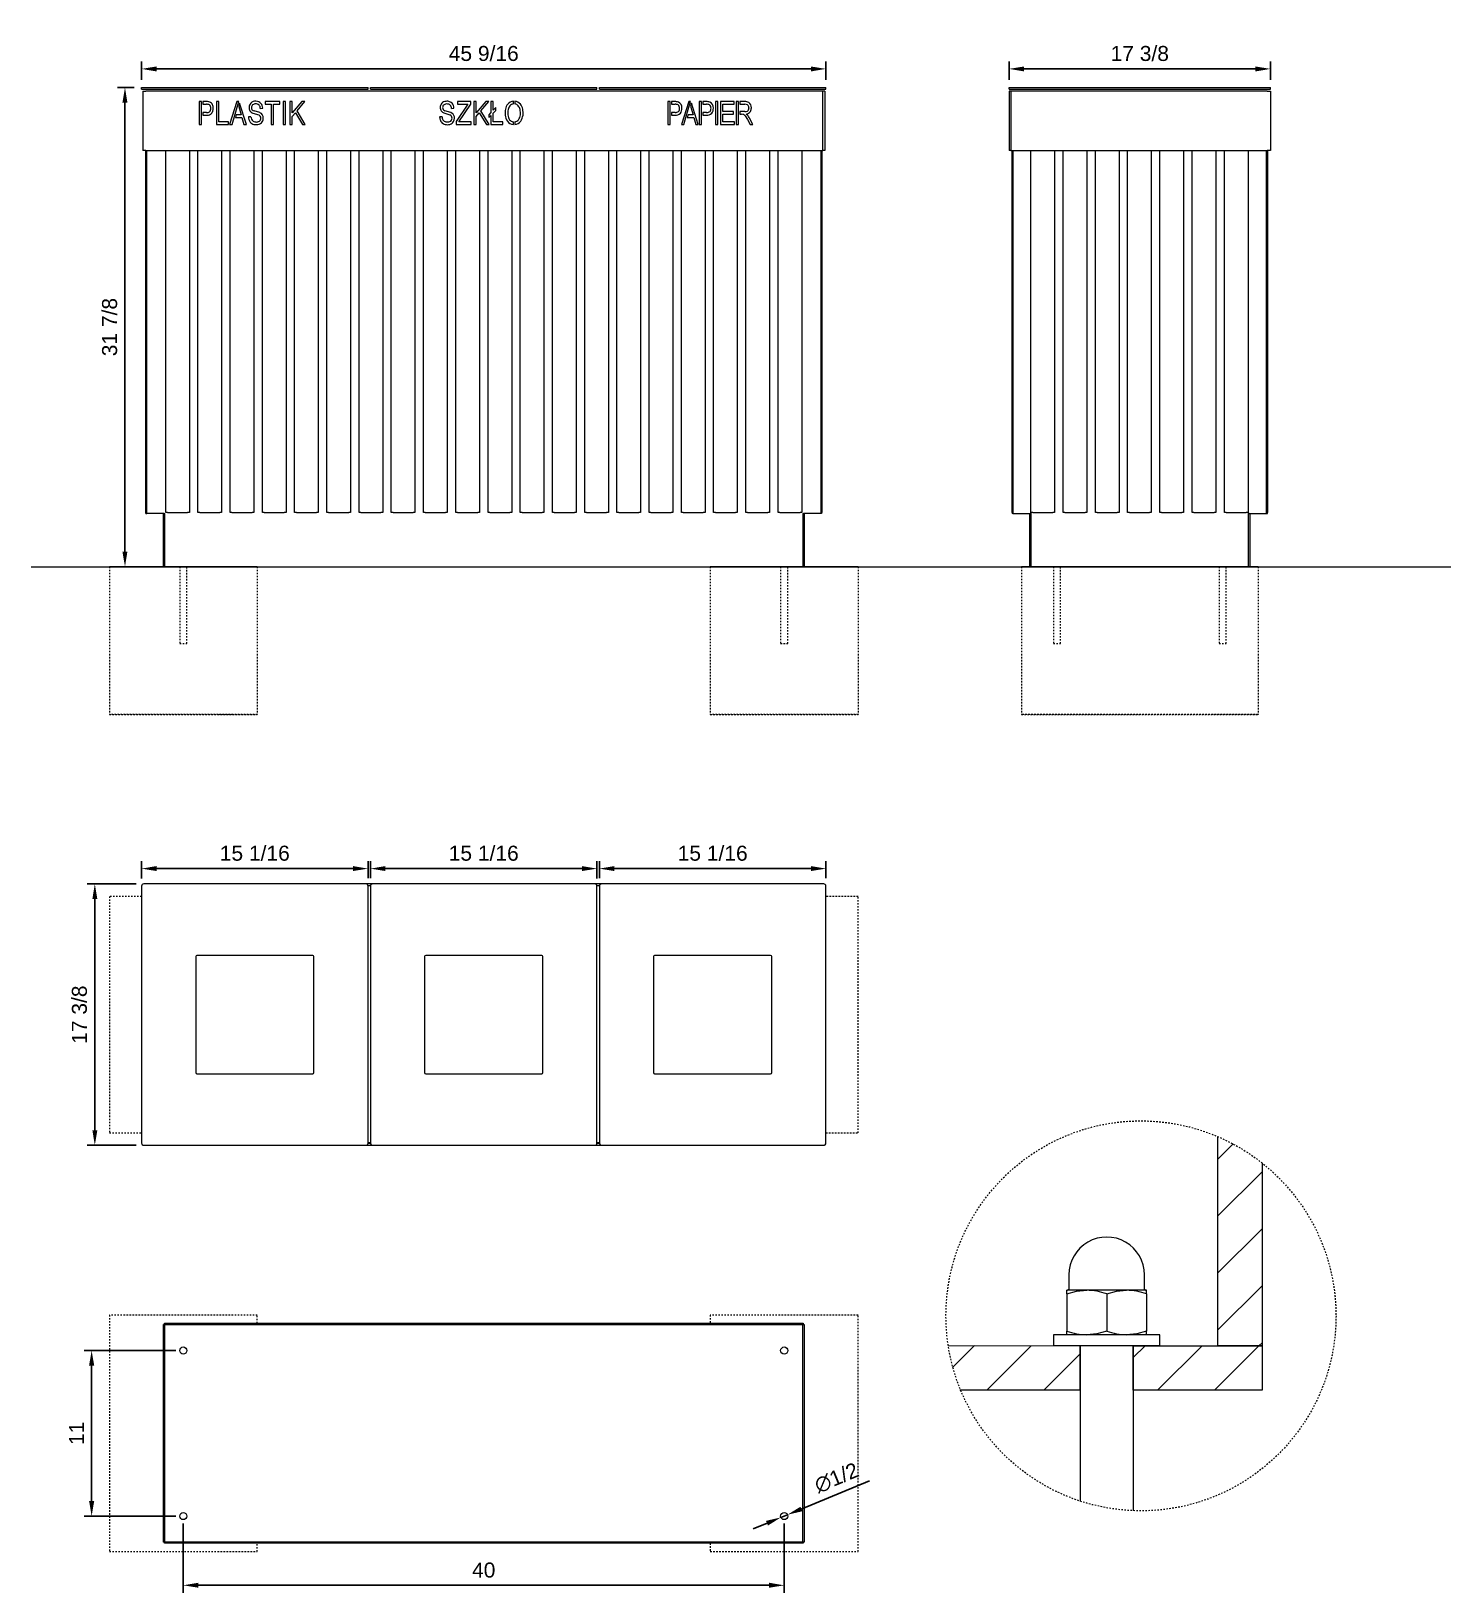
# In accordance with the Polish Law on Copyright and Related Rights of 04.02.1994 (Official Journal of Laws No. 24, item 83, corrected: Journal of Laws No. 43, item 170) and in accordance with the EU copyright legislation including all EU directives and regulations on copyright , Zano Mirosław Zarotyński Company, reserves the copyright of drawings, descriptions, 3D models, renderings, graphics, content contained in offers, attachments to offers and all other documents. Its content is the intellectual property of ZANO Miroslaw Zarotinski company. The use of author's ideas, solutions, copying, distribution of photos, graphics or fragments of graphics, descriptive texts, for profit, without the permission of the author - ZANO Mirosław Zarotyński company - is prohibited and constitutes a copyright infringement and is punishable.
# Model space of a CAD drawing. Header units: inches. Extents: x 2 to 149, y 2 to 106.
# Drawn here: x 1.8 to 96.3, y 1.9 to 105.8 of the extents above; entities that cross this region are included whole.
import ezdxf

# ---------------------------------------------------------------- set-up
doc = ezdxf.new("R2010")
doc.units = ezdxf.units.IN
doc.header["$PDSIZE"] = -1
doc.linetypes.add('HIDDEN', pattern=[1.905, 1.27, -0.635])
for name, color, linetype, lineweight in [('ZANO_O', 10, 'Continuous', 0), ('ZANO_R', 7, 'Continuous', 0), ('ZANO_R_przerywana', 250, 'HIDDEN', 0), ('ZANO_W', 1, 'Continuous', 0)]:
    doc.layers.add(name, color=color, linetype=linetype, lineweight=lineweight)
doc.styles.get("Standard").update_dxf_attribs({"font": 'ARIALUNI.TTF'})
doc.dimstyles.new('amerykanie', dxfattribs={"dimtxt": 50, "dimasz": 50, "dimexe": 0.5, "dimexo": 0.5, "dimgap": 1, "dimtad": 1, "dimdec": 0, "dimzin": 0, "dimlunit": 5, "dimtxsty": 'Standard', "dimcen": 0.09, "dimclrd": 1, "dimclre": 1, "dimclrt": 1, "dimazin": 0, "dimtfac": 1, "dimtdec": 0, "dimtmove": 0, "dimatfit": 3, "dimfxl": 1, "dimtzin": 0, "dimarcsym": 1})

# ---------------------------------------------------------------- blocks, each defined once
blk = doc.blocks.new('*D354')
at = {"layer": 'Defpoints', "color": 0}
for p in [(51.72, 6.87), (52.16, 7.05)]:
    blk.add_point(p, dxfattribs=at)
at = {"layer": 'ZANO_O', "color": 1, "lineweight": -2}
for p, q in [((57.63, 9.31), (53.08, 7.43)), ((50.8, 6.48), (49.87, 6.1)), ((51.72, 6.87), (52.16, 7.05))]:
    blk.add_line(p, q, dxfattribs=at)
at = {"layer": 'ZANO_O', "color": 1}
for points in [[(53.02, 7.58), (53.15, 7.28), (52.16, 7.05)], [(50.86, 6.33), (50.73, 6.64), (51.72, 6.87)]]:
    blk.add_solid(points, dxfattribs=at)
at = {"layer": 'ZANO_O', "color": 1, "insert": (55.43, 9.5), "char_height": 1, "attachment_point": 5, "rotation": 22.4747}
blk.add_mtext('∅1/2', dxfattribs=at)
blk = doc.blocks.new('*D355')
at = {"layer": 'Defpoints', "color": 0}
for p in [(9.31, 49.04), (6.05, 31.64), (9.31, 31.64)]:
    blk.add_point(p, dxfattribs=at)
at = {"layer": 'ZANO_W', "color": 1, "lineweight": -2}
for p, q in [((8.81, 49.04), (5.55, 49.04)), ((6.05, 48.04), (6.05, 32.64)), ((8.81, 31.64), (5.55, 31.64))]:
    blk.add_line(p, q, dxfattribs=at)
at = {"layer": 'ZANO_W', "color": 1}
for points in [[(6.22, 48.04), (5.89, 48.04), (6.05, 49.04)], [(5.89, 32.64), (6.22, 32.64), (6.05, 31.64)]]:
    blk.add_solid(points, dxfattribs=at)
at = {"layer": 'ZANO_W', "color": 1, "insert": (5.03, 40.34), "char_height": 1, "attachment_point": 5, "rotation": 90}
blk.add_mtext('17 3/8', dxfattribs=at)
blk = doc.blocks.new('*D356')
at = {"layer": 'Defpoints', "color": 0}
for p in [(24.24, 50.06), (9.16, 48.9), (24.24, 48.92)]:
    blk.add_point(p, dxfattribs=at)
at = {"layer": 'ZANO_W', "color": 1, "lineweight": -2}
for p, q in [((9.16, 49.4), (9.16, 50.56)), ((10.16, 50.06), (23.24, 50.06)), ((24.24, 49.42), (24.24, 50.56))]:
    blk.add_line(p, q, dxfattribs=at)
at = {"layer": 'ZANO_W', "color": 1}
for points in [[(10.16, 50.23), (10.16, 49.9), (9.16, 50.06)], [(23.24, 49.9), (23.24, 50.23), (24.24, 50.06)]]:
    blk.add_solid(points, dxfattribs=at)
at = {"layer": 'ZANO_W', "color": 1, "insert": (16.7, 51.08), "char_height": 1, "attachment_point": 5}
blk.add_mtext('15 1/16', dxfattribs=at)
blk = doc.blocks.new('*D357')
at = {"layer": 'Defpoints', "color": 0}
for p in [(39.48, 50.06), (24.4, 48.92), (39.48, 48.9)]:
    blk.add_point(p, dxfattribs=at)
at = {"layer": 'ZANO_W', "color": 1, "lineweight": -2}
for p, q in [((24.4, 49.42), (24.4, 50.56)), ((25.4, 50.06), (38.48, 50.06)), ((39.48, 49.4), (39.48, 50.56))]:
    blk.add_line(p, q, dxfattribs=at)
at = {"layer": 'ZANO_W', "color": 1}
for points in [[(25.4, 50.23), (25.4, 49.9), (24.4, 50.06)], [(38.48, 49.9), (38.48, 50.23), (39.48, 50.06)]]:
    blk.add_solid(points, dxfattribs=at)
at = {"layer": 'ZANO_W', "color": 1, "insert": (31.94, 51.08), "char_height": 1, "attachment_point": 5}
blk.add_mtext('15 1/16', dxfattribs=at)
blk = doc.blocks.new('*D358')
at = {"layer": 'Defpoints', "color": 0}
for p in [(54.72, 50.06), (39.64, 48.92), (54.72, 48.92)]:
    blk.add_point(p, dxfattribs=at)
at = {"layer": 'ZANO_W', "color": 1, "lineweight": -2}
for p, q in [((39.64, 49.42), (39.64, 50.56)), ((40.64, 50.06), (53.72, 50.06)), ((54.72, 49.42), (54.72, 50.56))]:
    blk.add_line(p, q, dxfattribs=at)
at = {"layer": 'ZANO_W', "color": 1}
for points in [[(40.64, 50.23), (40.64, 49.9), (39.64, 50.06)], [(53.72, 49.9), (53.72, 50.23), (54.72, 50.06)]]:
    blk.add_solid(points, dxfattribs=at)
at = {"layer": 'ZANO_W', "color": 1, "insert": (47.18, 51.08), "char_height": 1, "attachment_point": 5}
blk.add_mtext('15 1/16', dxfattribs=at)
blk = doc.blocks.new('*D359')
at = {"layer": 'Defpoints', "color": 0}
for p in [(54.72, 103.3), (9.16, 102.06), (54.72, 102.06)]:
    blk.add_point(p, dxfattribs=at)
at = {"layer": 'ZANO_W', "color": 1, "lineweight": -2}
for p, q in [((9.16, 102.56), (9.16, 103.8)), ((10.16, 103.3), (53.72, 103.3)), ((54.72, 102.56), (54.72, 103.8))]:
    blk.add_line(p, q, dxfattribs=at)
at = {"layer": 'ZANO_W', "color": 1}
for points in [[(10.16, 103.46), (10.16, 103.13), (9.16, 103.3)], [(53.72, 103.13), (53.72, 103.46), (54.72, 103.3)]]:
    blk.add_solid(points, dxfattribs=at)
at = {"layer": 'ZANO_W', "color": 1, "insert": (31.94, 104.32), "char_height": 1, "attachment_point": 5}
blk.add_mtext('45 9/16', dxfattribs=at)
blk = doc.blocks.new('*D360')
at = {"layer": 'Defpoints', "color": 0}
for p in [(84.31, 103.3), (66.91, 102.06), (84.31, 102.06)]:
    blk.add_point(p, dxfattribs=at)
at = {"layer": 'ZANO_W', "color": 1, "lineweight": -2}
for p, q in [((66.91, 102.56), (66.91, 103.8)), ((67.91, 103.3), (83.31, 103.3)), ((84.31, 102.56), (84.31, 103.8))]:
    blk.add_line(p, q, dxfattribs=at)
at = {"layer": 'ZANO_W', "color": 1}
for points in [[(67.91, 103.46), (67.91, 103.13), (66.91, 103.3)], [(83.31, 103.13), (83.31, 103.46), (84.31, 103.3)]]:
    blk.add_solid(points, dxfattribs=at)
at = {"layer": 'ZANO_W', "color": 1, "insert": (75.61, 104.32), "char_height": 1, "attachment_point": 5}
blk.add_mtext('17 3/8', dxfattribs=at)
blk = doc.blocks.new('*D361')
at = {"layer": 'Defpoints', "color": 0}
for p in [(9.16, 102.06), (8.06, 70.16), (10.62, 70.16)]:
    blk.add_point(p, dxfattribs=at)
at = {"layer": 'ZANO_W', "color": 1, "lineweight": -2}
for p, q in [((8.66, 102.06), (7.56, 102.06)), ((8.06, 101.06), (8.06, 71.16)), ((10.12, 70.16), (7.56, 70.16))]:
    blk.add_line(p, q, dxfattribs=at)
at = {"layer": 'ZANO_W', "color": 1}
for points in [[(8.22, 101.06), (7.89, 101.06), (8.06, 102.06)], [(7.89, 71.16), (8.22, 71.16), (8.06, 70.16)]]:
    blk.add_solid(points, dxfattribs=at)
at = {"layer": 'ZANO_W', "color": 1, "insert": (7.04, 86.11), "char_height": 1, "attachment_point": 5, "rotation": 90}
blk.add_mtext('31 7/8', dxfattribs=at)
blk = doc.blocks.new('*D362')
at = {"layer": 'Defpoints', "color": 0}
for p in [(5.84, 17.98), (11.94, 17.98), (11.94, 6.96)]:
    blk.add_point(p, dxfattribs=at)
at = {"layer": 'ZANO_W', "color": 1, "lineweight": -2}
for p, q in [((11.44, 17.98), (5.34, 17.98)), ((5.84, 7.96), (5.84, 16.98)), ((11.44, 6.96), (5.34, 6.96))]:
    blk.add_line(p, q, dxfattribs=at)
at = {"layer": 'ZANO_W', "color": 1}
for points in [[(6.01, 16.98), (5.67, 16.98), (5.84, 17.98)], [(5.67, 7.96), (6.01, 7.96), (5.84, 6.96)]]:
    blk.add_solid(points, dxfattribs=at)
at = {"layer": 'ZANO_W', "color": 1, "insert": (4.84, 12.47), "char_height": 1, "attachment_point": 5, "rotation": 90}
blk.add_mtext('11', dxfattribs=at)
blk = doc.blocks.new('*D363')
at = {"layer": 'Defpoints', "color": 0}
for p in [(11.94, 6.96), (51.94, 6.96), (51.94, 2.35)]:
    blk.add_point(p, dxfattribs=at)
at = {"layer": 'ZANO_W', "color": 1, "lineweight": -2}
for p, q in [((11.94, 6.46), (11.94, 1.85)), ((51.94, 6.46), (51.94, 1.85)), ((12.94, 2.35), (50.94, 2.35))]:
    blk.add_line(p, q, dxfattribs=at)
at = {"layer": 'ZANO_W', "color": 1}
for points in [[(12.94, 2.52), (12.94, 2.19), (11.94, 2.35)], [(50.94, 2.19), (50.94, 2.52), (51.94, 2.35)]]:
    blk.add_solid(points, dxfattribs=at)
at = {"layer": 'ZANO_W', "color": 1, "insert": (31.94, 3.36), "char_height": 1, "attachment_point": 5}
blk.add_mtext('40', dxfattribs=at)

msp = doc.modelspace()

# ---------------------------------------------------------------- linework, layer by layer
at = {"layer": 'ZANO_R'}
for p, q in [((9.16386, 101.94373), (9.16386, 102.06185)), ((9.16386, 102.06185), (9.30953, 102.06185)), ((9.16386, 101.94373), (9.30953, 101.94373)), ((9.30953, 102.06185), (24.0973, 102.06185)), ((9.30953, 101.94373), (24.0973, 101.94373)), ((24.0973, 102.06185), (24.24297, 102.06185)), ((24.0973, 101.94373), (24.24297, 101.94373)), ((24.24297, 101.94373), (24.24297, 102.06185)), ((24.40045, 101.94373), (24.40045, 102.06185)), ((24.40045, 102.06185), (24.54613, 102.06185)), ((24.40045, 101.94373), (24.54613, 101.94373)), ((24.54613, 102.06185), (39.33389, 102.06185)), ((24.54613, 101.94373), (39.33389, 101.94373)), ((39.33389, 102.06185), (39.47956, 102.06185)), ((39.33389, 101.94373), (39.47956, 101.94373)), ((39.47956, 101.94373), (39.47956, 102.06185)), ((39.63705, 101.94373), (39.63705, 102.06185)), ((39.63705, 102.06185), (39.78272, 102.06185)), ((39.63705, 101.94373), (39.78272, 101.94373)), ((39.78272, 102.06185), (54.57048, 102.06185)), ((39.78272, 101.94373), (54.57048, 101.94373)), ((54.57048, 102.06185), (54.71616, 102.06185)), ((54.57048, 101.94373), (54.71616, 101.94373)), ((54.71616, 101.94373), (54.71616, 102.06185)), ((66.90886, 101.94373), (66.90886, 102.06185)), ((66.90886, 102.06185), (67.05453, 102.06185)), ((66.90886, 101.94373), (67.05453, 101.94373)), ((67.05453, 102.06185), (84.16519, 102.06185)), ((67.05453, 101.94373), (84.16519, 101.94373)), ((84.16519, 102.06185), (84.31086, 102.06185)), ((84.16519, 101.94373), (84.31086, 101.94373)), ((84.31086, 101.94373), (84.31086, 102.06185)), ((9.2426, 101.80594), (9.2426, 97.86883)), ((9.2426, 101.80594), (9.45521, 101.80594)), ((54.5193, 101.80594), (9.45521, 101.80594)), ((13.14802, 101.12184), (12.99043, 101.12272)), ((12.99043, 101.12272), (12.99043, 99.60595)), ((13.14802, 99.60595), (13.14802, 101.12184)), ((13.2366, 101.11958), (13.23756, 100.94543)), ((13.55742, 101.11958), (13.2366, 101.11958)), ((13.23756, 100.94543), (13.47488, 100.94543)), ((14.15263, 101.12272), (14.15263, 99.60595)), ((14.31021, 101.12272), (14.15263, 101.12272)), ((14.31021, 99.78324), (14.31021, 101.12272)), ((15.50377, 101.12272), (15.01932, 99.60595)), ((15.18337, 99.60595), (15.63486, 101.12272)), ((15.63486, 101.12272), (15.50377, 101.12272)), ((15.69356, 101.00943), (15.62788, 100.78876)), ((16.14212, 99.60595), (15.69356, 101.00943)), ((17.3831, 101.12272), (17.3831, 100.94543)), ((18.36801, 101.12272), (17.3831, 101.12272)), ((17.3831, 100.94543), (17.79677, 100.94543)), ((17.79677, 100.94543), (17.79677, 99.60595)), ((17.95435, 100.94543), (18.36801, 100.94543)), ((17.95435, 99.60595), (17.95435, 100.94543)), ((18.36801, 100.94543), (18.36801, 101.12272)), ((18.58469, 101.12272), (18.58469, 99.60595)), ((18.74228, 101.12272), (18.58469, 101.12272)), ((18.74228, 99.60595), (18.74228, 101.12272)), ((19.03775, 101.12272), (19.03775, 99.60595)), ((19.19534, 101.12272), (19.03775, 101.12272)), ((19.19534, 100.36711), (19.19534, 101.12272)), ((19.83861, 101.12272), (19.19534, 100.36711)), ((19.51543, 100.50745), (20.03928, 101.12272)), ((20.03928, 101.12272), (19.83861, 101.12272)), ((30.88781, 100.94543), (30.10819, 99.79062)), ((30.18698, 101.12272), (30.18698, 100.94543)), ((31.0734, 101.12272), (30.18698, 101.12272)), ((30.18698, 100.94543), (30.88781, 100.94543)), ((30.28886, 99.78324), (31.0734, 100.94543)), ((31.0734, 100.94543), (31.0734, 101.12272)), ((31.27038, 101.12272), (31.27038, 99.60595)), ((31.42797, 101.12272), (31.27038, 101.12272)), ((31.42797, 100.36711), (31.42797, 101.12272)), ((32.07124, 101.12272), (31.42797, 100.36711)), ((31.74807, 100.50745), (32.27191, 101.12272)), ((32.27191, 101.12272), (32.07124, 101.12272)), ((32.41288, 101.12272), (32.41288, 100.38588)), ((32.57047, 101.12272), (32.41288, 101.12272)), ((32.57047, 100.54316), (32.57047, 101.12272)), ((33.9109, 100.96261), (33.9109, 101.14072)), ((34.00932, 101.14072), (34.00932, 100.96261)), ((44.34746, 101.12272), (44.18988, 101.12272)), ((44.18988, 101.12272), (44.18988, 99.60595)), ((44.34746, 99.60595), (44.34746, 101.12272)), ((44.65709, 101.12272), (44.43605, 101.12272)), ((44.43605, 101.12272), (44.43605, 100.94543)), ((44.43605, 100.94543), (44.67433, 100.94543)), ((45.58242, 101.12272), (45.09796, 99.60595)), ((45.39436, 100.05901), (45.70461, 101.12272)), ((45.70461, 101.12272), (45.58242, 101.12272)), ((45.76783, 101.02312), (45.70488, 100.80729)), ((46.22076, 99.60595), (45.76783, 101.02312)), ((46.28182, 101.12272), (46.28182, 99.60595)), ((46.43941, 101.12272), (46.28182, 101.12272)), ((46.43941, 99.60595), (46.43941, 101.12272)), ((46.528, 101.12272), (46.528, 100.94543)), ((46.74904, 101.12272), (46.528, 101.12272)), ((46.528, 100.94543), (46.76628, 100.94543)), ((47.52478, 101.12272), (47.3672, 101.12272)), ((47.3672, 101.12272), (47.3672, 99.60595)), ((47.52478, 99.60595), (47.52478, 101.12272)), ((47.70403, 101.12272), (47.70403, 99.60595)), ((48.61015, 101.12272), (47.70403, 101.12272)), ((47.86162, 100.94543), (48.61015, 100.94543)), ((47.86162, 100.47268), (47.86162, 100.94543)), ((48.61015, 100.94543), (48.61015, 101.12272)), ((48.90759, 101.12272), (48.75001, 101.12272)), ((48.75001, 101.12272), (48.75001, 99.60595)), ((48.90759, 99.60595), (48.90759, 101.12272)), ((48.99618, 101.12272), (48.99618, 100.94543)), ((49.3071, 101.12272), (48.99618, 101.12272)), ((48.99618, 100.94543), (49.31818, 100.94543)), ((54.5193, 97.86883), (54.5193, 101.80594)), ((54.63741, 101.80594), (54.5193, 101.80594)), ((54.63741, 101.80594), (54.63741, 97.86883)), ((67.02799, 101.80594), (66.90987, 101.80594)), ((66.90987, 101.80594), (66.90987, 97.86883)), ((67.02799, 101.80594), (67.02799, 97.86883)), ((84.09927, 101.80594), (67.02799, 101.80594)), ((84.09927, 101.80594), (84.31187, 101.80594)), ((84.31187, 101.80594), (84.31187, 97.86883)), ((13.47796, 100.39388), (13.2366, 100.39388)), ((13.2366, 100.39388), (13.2366, 100.2166)), ((13.2366, 100.2166), (13.46811, 100.2166)), ((15.46343, 100.2363), (15.41066, 100.05901)), ((15.41066, 100.05901), (15.84572, 100.05901)), ((15.79371, 100.2363), (15.46343, 100.2363)), ((15.62788, 100.78876), (15.79371, 100.2363)), ((15.84572, 100.05901), (15.97838, 99.60595)), ((16.43759, 100.11811), (16.28001, 100.09841)), ((16.57799, 100.35933), (16.96091, 100.2363)), ((17.031, 100.39019), (16.65656, 100.49966)), ((17.06793, 100.66966), (17.22552, 100.68936)), ((19.19534, 100.13165), (19.40956, 100.38311)), ((19.19534, 99.60595), (19.19534, 100.13165)), ((19.40956, 100.38311), (19.88108, 99.60595)), ((20.06206, 99.60595), (19.51543, 100.50745)), ((29.16268, 100.11811), (29.00509, 100.09841)), ((29.28397, 100.36711), (29.69234, 100.23352)), ((29.75609, 100.39019), (29.34118, 100.51479)), ((29.79302, 100.66966), (29.95071, 100.68936)), ((31.42797, 100.13165), (31.64219, 100.38311)), ((31.42797, 99.60595), (31.42797, 100.13165)), ((31.64219, 100.38311), (32.11371, 99.60595)), ((32.29469, 99.60595), (31.74807, 100.50745)), ((32.41288, 100.38588), (32.27499, 100.2483)), ((32.27499, 100.2483), (32.27499, 100.06994)), ((32.27499, 100.06994), (32.41288, 100.19936)), ((32.41288, 100.19936), (32.41288, 99.60595)), ((32.74775, 100.71983), (32.57047, 100.54316)), ((32.57047, 100.35664), (32.74775, 100.53331)), ((32.57047, 99.78324), (32.57047, 100.35664)), ((32.74775, 100.53331), (32.74775, 100.71983)), ((44.67741, 100.39388), (44.43605, 100.39388)), ((44.43605, 100.39388), (44.43605, 100.2166)), ((44.43605, 100.2166), (44.66756, 100.2166)), ((45.26201, 99.60595), (45.39436, 100.05901)), ((45.53834, 100.2363), (45.48664, 100.05901)), ((45.48664, 100.05901), (45.92436, 100.05901)), ((45.87235, 100.2363), (45.53834, 100.2363)), ((45.70488, 100.80729), (45.87235, 100.2363)), ((45.92436, 100.05901), (46.05702, 99.60595)), ((46.528, 100.39388), (46.528, 100.2166)), ((46.76936, 100.39388), (46.528, 100.39388)), ((46.528, 100.2166), (46.75951, 100.2166)), ((48.57075, 100.47268), (47.86162, 100.47268)), ((47.86162, 100.29539), (48.57075, 100.29539)), ((47.86162, 99.78324), (47.86162, 100.29539)), ((48.57075, 100.29539), (48.57075, 100.47268)), ((48.99618, 100.45298), (48.99618, 100.27569)), ((49.31818, 100.45298), (48.99618, 100.45298)), ((48.99618, 100.27569), (49.10858, 100.27569)), ((49.35394, 100.16813), (49.49885, 99.93036)), ((49.49885, 99.93036), (49.67398, 99.60595)), ((49.59703, 100.70382), (49.59703, 100.69459)), ((49.84836, 99.60595), (49.63119, 100.02054)), ((12.99043, 99.60595), (13.14802, 99.60595)), ((14.15263, 99.60595), (14.94055, 99.60595)), ((14.94055, 99.78324), (14.31021, 99.78324)), ((14.94055, 99.60595), (14.94055, 99.78324)), ((15.01932, 99.60595), (15.18337, 99.60595)), ((15.97838, 99.60595), (16.14212, 99.60595)), ((17.79677, 99.60595), (17.95435, 99.60595)), ((18.58469, 99.60595), (18.74228, 99.60595)), ((19.03775, 99.60595), (19.19534, 99.60595)), ((19.88108, 99.60595), (20.06206, 99.60595)), ((30.10819, 99.79062), (30.10819, 99.60595)), ((30.10819, 99.60595), (31.0931, 99.60595)), ((31.0931, 99.78324), (30.28886, 99.78324)), ((31.0931, 99.60595), (31.0931, 99.78324)), ((31.27038, 99.60595), (31.42797, 99.60595)), ((32.11371, 99.60595), (32.29469, 99.60595)), ((32.41288, 99.60595), (33.20081, 99.60595)), ((33.20081, 99.78324), (32.57047, 99.78324)), ((33.20081, 99.60595), (33.20081, 99.78324)), ((33.9109, 99.58871), (33.9109, 99.76742)), ((34.00932, 99.76742), (34.00932, 99.58871)), ((44.18988, 99.60595), (44.34746, 99.60595)), ((45.09796, 99.60595), (45.26201, 99.60595)), ((46.05702, 99.60595), (46.22076, 99.60595)), ((46.28182, 99.60595), (46.43941, 99.60595)), ((47.3672, 99.60595), (47.52478, 99.60595)), ((47.70403, 99.60595), (48.62985, 99.60595)), ((48.62985, 99.78324), (47.86162, 99.78324)), ((48.62985, 99.60595), (48.62985, 99.78324)), ((48.75001, 99.60595), (48.90759, 99.60595)), ((49.67398, 99.60595), (49.84836, 99.60595)), ((9.45521, 97.86883), (9.2426, 97.86883)), ((9.43946, 73.77375), (9.43946, 97.86883)), ((9.44993, 73.70289), (9.44993, 97.86883)), ((9.45521, 97.86883), (54.5193, 97.86883)), ((9.50561, 73.70289), (9.50561, 97.86883)), ((10.76823, 73.77375), (10.76823, 97.86883)), ((12.34307, 97.86883), (12.34307, 73.77375)), ((12.91395, 73.77375), (12.91395, 97.86883)), ((14.48879, 97.86883), (14.48879, 73.77375)), ((15.05967, 73.77375), (15.05967, 97.86883)), ((16.63452, 97.86883), (16.63452, 73.77375)), ((17.2054, 73.77375), (17.2054, 97.86883)), ((18.78024, 97.86883), (18.78024, 73.77375)), ((19.35112, 73.77375), (19.35112, 97.86883)), ((20.92596, 97.86883), (20.92596, 73.77375)), ((21.49684, 73.77375), (21.49684, 97.86883)), ((23.07168, 97.86883), (23.07168, 73.77375)), ((23.64256, 73.77375), (23.64256, 97.86883)), ((25.2174, 97.86883), (25.2174, 73.77375)), ((25.78828, 73.77375), (25.78828, 97.86883)), ((27.36312, 97.86883), (27.36312, 73.77375)), ((27.934, 73.77375), (27.934, 97.86883)), ((29.50885, 97.86883), (29.50885, 73.77375)), ((30.07973, 73.77375), (30.07973, 97.86883)), ((31.65457, 97.86883), (31.65457, 73.77375)), ((32.22545, 73.77375), (32.22545, 97.86883)), ((33.80029, 97.86883), (33.80029, 73.77375)), ((34.37117, 73.77375), (34.37117, 97.86883)), ((35.94601, 97.86883), (35.94601, 73.77375)), ((36.51689, 73.77375), (36.51689, 97.86883)), ((38.09173, 97.86883), (38.09173, 73.77375)), ((38.66261, 73.77375), (38.66261, 97.86883)), ((40.23745, 97.86883), (40.23745, 73.77375)), ((40.80834, 73.77375), (40.80834, 97.86883)), ((42.38318, 97.86883), (42.38318, 73.77375)), ((42.95406, 73.77375), (42.95406, 97.86883)), ((44.5289, 97.86883), (44.5289, 73.77375)), ((45.09978, 73.77375), (45.09978, 97.86883)), ((46.67462, 97.86883), (46.67462, 73.77375)), ((47.2455, 73.77375), (47.2455, 97.86883)), ((48.82034, 97.86883), (48.82034, 73.77375)), ((49.39122, 73.77375), (49.39122, 97.86883)), ((50.96606, 97.86883), (50.96606, 73.77375)), ((51.53694, 73.77375), (51.53694, 97.86883)), ((53.11179, 97.86883), (53.11179, 73.77375)), ((54.37441, 97.86883), (54.37441, 73.70289)), ((54.43009, 97.86883), (54.43009, 73.70289)), ((54.44056, 97.86883), (54.44056, 73.77375)), ((54.63741, 97.86883), (54.5193, 97.86883)), ((67.02799, 97.86883), (66.90987, 97.86883)), ((67.02799, 97.86883), (84.09927, 97.86883)), ((67.10673, 73.77375), (67.10673, 97.86883)), ((67.11382, 97.86883), (67.11382, 73.70289)), ((67.1695, 97.86883), (67.1695, 73.70289)), ((68.3666, 73.77375), (68.3666, 97.86883)), ((69.94144, 97.86883), (69.94144, 73.77375)), ((70.51232, 73.77375), (70.51232, 97.86883)), ((72.08717, 97.86883), (72.08717, 73.77375)), ((72.65805, 73.77375), (72.65805, 97.86883)), ((74.23289, 97.86883), (74.23289, 73.77375)), ((74.80377, 73.77375), (74.80377, 97.86883)), ((76.37861, 97.86883), (76.37861, 73.77375)), ((76.94949, 73.77375), (76.94949, 97.86883)), ((78.52433, 97.86883), (78.52433, 73.77375)), ((79.09521, 73.77375), (79.09521, 97.86883)), ((80.67005, 97.86883), (80.67005, 73.77375)), ((81.24093, 73.77375), (81.24093, 97.86883)), ((82.81577, 97.86883), (82.81577, 73.77375)), ((82.85515, 95.36483), (82.85515, 97.86883)), ((84.05225, 73.70289), (84.05225, 97.86883)), ((84.31187, 97.86883), (84.09927, 97.86883)), ((84.10792, 73.70289), (84.10792, 97.86883)), ((84.11502, 97.86883), (84.11502, 73.77375)), ((82.85515, 95.36483), (82.81577, 95.36483)), ((82.81577, 95.35696), (82.85515, 95.35696)), ((82.85515, 87.47488), (82.85515, 95.36483)), ((82.85515, 87.48275), (82.81577, 87.48275)), ((82.81577, 87.47488), (82.85515, 87.47488)), ((82.85515, 83.55352), (82.85515, 87.47488)), ((82.85515, 83.55352), (82.81577, 83.55352)), ((82.81577, 83.54565), (82.85515, 83.54565)), ((82.85515, 75.66356), (82.85515, 83.55352)), ((82.85515, 75.67144), (82.81577, 75.67144)), ((82.81577, 75.66356), (82.85515, 75.66356)), ((82.85515, 70.15949), (82.85515, 75.66356)), ((9.44993, 73.77375), (9.43946, 73.77375)), ((9.44993, 73.70289), (9.50561, 73.70289)), ((10.65889, 73.70289), (9.50561, 73.70289)), ((10.62059, 70.15949), (10.62059, 73.70289)), ((10.65889, 73.70289), (10.709, 73.70289)), ((10.67965, 73.70289), (10.67965, 70.15949)), ((10.88634, 73.77375), (10.76823, 73.77375)), ((10.88634, 73.77375), (12.22496, 73.77375)), ((12.34307, 73.77375), (12.22496, 73.77375)), ((13.03206, 73.77375), (12.91395, 73.77375)), ((13.03206, 73.77375), (14.37068, 73.77375)), ((14.48879, 73.77375), (14.37068, 73.77375)), ((15.17779, 73.77375), (15.05967, 73.77375)), ((15.17779, 73.77375), (16.5164, 73.77375)), ((16.63452, 73.77375), (16.5164, 73.77375)), ((17.32351, 73.77375), (17.2054, 73.77375)), ((17.32351, 73.77375), (18.66212, 73.77375)), ((18.78024, 73.77375), (18.66212, 73.77375)), ((19.46923, 73.77375), (19.35112, 73.77375)), ((19.46923, 73.77375), (20.80785, 73.77375)), ((20.92596, 73.77375), (20.80785, 73.77375)), ((21.61495, 73.77375), (21.49684, 73.77375)), ((21.61495, 73.77375), (22.95357, 73.77375)), ((23.07168, 73.77375), (22.95357, 73.77375)), ((23.76068, 73.77375), (23.64256, 73.77375)), ((23.76068, 73.77375), (25.09929, 73.77375)), ((25.2174, 73.77375), (25.09929, 73.77375)), ((25.9064, 73.77375), (25.78828, 73.77375)), ((25.9064, 73.77375), (27.24501, 73.77375)), ((27.36312, 73.77375), (27.24501, 73.77375)), ((28.05212, 73.77375), (27.934, 73.77375)), ((28.05212, 73.77375), (29.39073, 73.77375)), ((29.50885, 73.77375), (29.39073, 73.77375)), ((30.19784, 73.77375), (30.07973, 73.77375)), ((30.19784, 73.77375), (31.53646, 73.77375)), ((31.65457, 73.77375), (31.53646, 73.77375)), ((32.34356, 73.77375), (32.22545, 73.77375)), ((32.34356, 73.77375), (33.68218, 73.77375)), ((33.80029, 73.77375), (33.68218, 73.77375)), ((34.48928, 73.77375), (34.37117, 73.77375)), ((34.48928, 73.77375), (35.8279, 73.77375)), ((35.94601, 73.77375), (35.8279, 73.77375)), ((36.635, 73.77375), (36.51689, 73.77375)), ((36.635, 73.77375), (37.97362, 73.77375)), ((38.09173, 73.77375), (37.97362, 73.77375)), ((38.78073, 73.77375), (38.66261, 73.77375)), ((38.78073, 73.77375), (40.11934, 73.77375)), ((40.23745, 73.77375), (40.11934, 73.77375)), ((40.92645, 73.77375), (40.80834, 73.77375)), ((40.92645, 73.77375), (42.26506, 73.77375)), ((42.38318, 73.77375), (42.26506, 73.77375)), ((43.07217, 73.77375), (42.95406, 73.77375)), ((43.07217, 73.77375), (44.41079, 73.77375)), ((44.5289, 73.77375), (44.41079, 73.77375)), ((45.21789, 73.77375), (45.09978, 73.77375)), ((45.21789, 73.77375), (46.55651, 73.77375)), ((46.67462, 73.77375), (46.55651, 73.77375)), ((47.36361, 73.77375), (47.2455, 73.77375)), ((47.36361, 73.77375), (48.70223, 73.77375)), ((48.82034, 73.77375), (48.70223, 73.77375)), ((49.50934, 73.77375), (49.39122, 73.77375)), ((49.50934, 73.77375), (50.84795, 73.77375)), ((50.96606, 73.77375), (50.84795, 73.77375)), ((51.65506, 73.77375), (51.53694, 73.77375)), ((51.65506, 73.77375), (52.99367, 73.77375)), ((53.11179, 73.77375), (52.99367, 73.77375)), ((53.17102, 73.70289), (53.22113, 73.70289)), ((53.20037, 70.15949), (53.20037, 73.70289)), ((54.37441, 73.70289), (53.22113, 73.70289)), ((53.25943, 73.70289), (53.25943, 70.15949)), ((54.43009, 73.70289), (54.37441, 73.70289)), ((54.44056, 73.77375), (54.43009, 73.77375)), ((67.11382, 73.77375), (67.10673, 73.77375)), ((67.1695, 73.70289), (67.11382, 73.70289)), ((67.1695, 73.70289), (68.32278, 73.70289)), ((68.28786, 70.15949), (68.28786, 73.70289)), ((68.36369, 73.70289), (68.32278, 73.70289)), ((68.36369, 73.70289), (68.3666, 73.70289)), ((68.48472, 73.77375), (68.3666, 73.77375)), ((68.3666, 73.77375), (68.3666, 70.15949)), ((68.48472, 73.77375), (69.82333, 73.77375)), ((69.94144, 73.77375), (69.82333, 73.77375)), ((70.63044, 73.77375), (70.51232, 73.77375)), ((70.63044, 73.77375), (71.96905, 73.77375)), ((72.08717, 73.77375), (71.96905, 73.77375)), ((72.77616, 73.77375), (72.65805, 73.77375)), ((72.77616, 73.77375), (74.11477, 73.77375)), ((74.23289, 73.77375), (74.11477, 73.77375)), ((74.92188, 73.77375), (74.80377, 73.77375)), ((74.92188, 73.77375), (76.2605, 73.77375)), ((76.37861, 73.77375), (76.2605, 73.77375)), ((77.0676, 73.77375), (76.94949, 73.77375)), ((77.0676, 73.77375), (78.40622, 73.77375)), ((78.52433, 73.77375), (78.40622, 73.77375)), ((79.21332, 73.77375), (79.09521, 73.77375)), ((79.21332, 73.77375), (80.55194, 73.77375)), ((80.67005, 73.77375), (80.55194, 73.77375)), ((81.35905, 73.77375), (81.24093, 73.77375)), ((81.35905, 73.77375), (82.69766, 73.77375)), ((82.81577, 73.77375), (82.69766, 73.77375)), ((82.85805, 73.70289), (82.85515, 73.70289)), ((82.89897, 73.70289), (82.85805, 73.70289)), ((82.89897, 73.70289), (84.05225, 73.70289)), ((82.93389, 73.70289), (82.93389, 70.15949)), ((84.05225, 73.70289), (84.10792, 73.70289)), ((84.11502, 73.77375), (84.10792, 73.77375)), ((1.81885, 70.15949), (70.50225, 70.15949)), ((7.01814, 70.15949), (16.8609, 70.15949)), ((16.8609, 70.15949), (7.01814, 70.15949)), ((11.70376, 70.15949), (12.17528, 70.15949)), ((11.70376, 70.15949), (12.17528, 70.15949)), ((16.8609, 70.15949), (47.01912, 70.15949)), ((47.01912, 70.15949), (56.86188, 70.15949)), ((56.86188, 70.15949), (47.01912, 70.15949)), ((51.70474, 70.15949), (52.17626, 70.15949)), ((51.70474, 70.15949), (52.17626, 70.15949)), ((53.9295, 70.15949), (96.31232, 70.15949)), ((67.73667, 70.15949), (83.48508, 70.15949)), ((83.48508, 70.15949), (67.73667, 70.15949)), ((70.33515, 70.15949), (69.86456, 70.15949)), ((81.35905, 70.15949), (80.88846, 70.15949)), ((9.16386, 48.89706), (9.16386, 31.7864)), ((24.0973, 49.04273), (9.30953, 49.04273)), ((24.52898, 49.04172), (24.11444, 49.04172)), ((24.40289, 48.9236), (24.24053, 48.9236)), ((24.24297, 31.7864), (24.24297, 48.89706)), ((24.40045, 48.89706), (24.40045, 31.7864)), ((39.33389, 49.04273), (24.54613, 49.04273)), ((39.76557, 49.04172), (39.35104, 49.04172)), ((39.63949, 48.9236), (39.47712, 48.9236)), ((39.47956, 31.7864), (39.47956, 48.89706)), ((39.63705, 48.89706), (39.63705, 31.7864)), ((54.57048, 49.04273), (39.78272, 49.04273)), ((54.71616, 31.7864), (54.71616, 48.89706)), ((12.76631, 44.20009), (12.76631, 36.48337)), ((20.56178, 44.27883), (12.84505, 44.27883)), ((20.64052, 36.48337), (20.64052, 44.20009)), ((28.0029, 44.20009), (28.0029, 36.48337)), ((35.79837, 44.27883), (28.08165, 44.27883)), ((35.87711, 36.48337), (35.87711, 44.20009)), ((43.2395, 44.20009), (43.2395, 36.48337)), ((51.03496, 44.27883), (43.31824, 44.27883)), ((51.11371, 36.48337), (51.11371, 44.20009)), ((12.84505, 36.40462), (20.56178, 36.40462)), ((28.08165, 36.40462), (35.79837, 36.40462)), ((43.31824, 36.40462), (51.03496, 36.40462)), ((80.79325, 32.2264), (80.79325, 18.29737)), ((9.30953, 31.64073), (24.0973, 31.64073)), ((9.43448, 31.64073), (9.45521, 31.63972)), ((54.5193, 31.63972), (9.45521, 31.63972)), ((24.40328, 31.75783), (24.24014, 31.75783)), ((24.24297, 31.83657), (24.40045, 31.83657)), ((24.54613, 31.64073), (39.33389, 31.64073)), ((39.63988, 31.75783), (39.47673, 31.75783)), ((39.47956, 31.83657), (39.63705, 31.83657)), ((39.78272, 31.64073), (54.57048, 31.64073)), ((54.5193, 31.63972), (54.5193, 31.64073)), ((80.79325, 30.70632), (81.82007, 31.73314)), ((83.74717, 30.46892), (83.74717, 18.29737)), ((80.79325, 26.91675), (83.74717, 29.87067)), ((80.79325, 23.12718), (83.74717, 26.08111)), ((70.89762, 23.02364), (70.89762, 22.06363)), ((75.91928, 22.06363), (75.91928, 23.02364)), ((70.74992, 21.75232), (70.74992, 21.98978)), ((72.07918, 21.98978), (70.74992, 21.98978)), ((70.74992, 21.75232), (71.40116, 21.9246)), ((71.40116, 21.9246), (72.07918, 21.98978)), ((74.73771, 21.98978), (72.07918, 21.98978)), ((73.40845, 21.75232), (74.05969, 21.9246)), ((74.05969, 21.9246), (74.73771, 21.98978)), ((76.06698, 21.98978), (74.73771, 21.98978)), ((76.06698, 21.75232), (76.06698, 21.98978)), ((80.79325, 19.33762), (83.74717, 22.29154)), ((70.74992, 21.75232), (70.74992, 19.2733)), ((73.40845, 21.75232), (73.40845, 19.2733)), ((76.06698, 21.75232), (76.06698, 19.2733)), ((10.67965, 19.713), (10.67965, 19.79174)), ((10.67965, 19.79174), (53.20037, 19.79174)), ((53.20037, 19.79174), (53.20037, 19.713)), ((10.62059, 19.713), (10.69933, 19.713)), ((10.62059, 5.22446), (10.62059, 19.713)), ((10.67965, 19.713), (53.20037, 19.713)), ((53.18068, 19.713), (10.69933, 19.713)), ((10.69933, 19.713), (10.69933, 5.22446)), ((53.18068, 5.22446), (53.18068, 19.713)), ((53.18068, 19.713), (53.25943, 19.713)), ((53.25943, 19.713), (53.25943, 5.22446)), ((69.86374, 19.03586), (69.86374, 18.29738)), ((76.95315, 19.03586), (69.86374, 19.03586)), ((70.74992, 19.03586), (70.74992, 19.2733)), ((72.75721, 19.10103), (72.07918, 19.03586)), ((73.40845, 19.2733), (72.75721, 19.10103)), ((75.41572, 19.10103), (74.73771, 19.03586)), ((76.06698, 19.2733), (75.41572, 19.10103)), ((76.06698, 19.03586), (76.06698, 19.2733)), ((76.95315, 18.29738), (76.95315, 19.03586)), ((62.86105, 18.304), (71.63609, 18.29737)), ((63.16684, 16.86948), (64.60104, 18.30367)), ((65.43038, 15.34345), (68.38722, 18.30028)), ((69.21995, 15.34345), (71.63609, 17.75959)), ((76.95315, 18.29738), (69.86374, 18.29738)), ((71.63609, 15.34345), (71.63609, 18.29737)), ((71.63609, 18.29737), (71.63609, 7.9561)), ((75.1808, 15.34345), (75.1808, 18.29737)), ((75.1808, 18.29737), (83.74717, 18.29737)), ((75.1808, 18.29737), (75.1808, 7.31672)), ((75.1808, 17.51473), (75.96344, 18.29737)), ((76.79909, 15.34345), (79.75301, 18.29737)), ((80.58866, 15.34345), (83.54258, 18.29737)), ((83.74717, 18.29737), (80.79325, 18.29737)), ((83.54258, 18.29737), (83.74717, 18.50197)), ((71.63609, 15.34345), (63.62953, 15.34345)), ((83.74717, 15.34345), (75.1808, 15.34345)), ((10.69933, 5.22446), (10.62059, 5.22446)), ((10.67965, 5.14572), (10.67965, 5.22446)), ((53.20037, 5.22446), (10.67965, 5.22446)), ((10.69933, 5.22446), (53.18068, 5.22446)), ((53.25943, 5.22446), (53.18068, 5.22446)), ((53.20037, 5.22446), (53.20037, 5.14572)), ((53.20037, 5.14572), (10.67965, 5.14572))]:
    msp.add_line(p, q, dxfattribs=at)
msp.add_lwpolyline([(83.74717, 18.29737), (83.74717, 15.34345)], dxfattribs=at)
for centre in [(11.93952, 17.98067), (51.9405, 17.98067), (11.93952, 6.95678), (51.9405, 6.95678)]:
    msp.add_circle(centre, 0.23623, dxfattribs=at)
for centre, radius, start, end in [((13.50554, 100.54655), 0.40006, 63.5680284, 94.394646), ((13.5551, 100.69999), 0.4196, 69.6817294, 89.6829113), ((13.52113, 100.70335), 0.2588, 353.6855934, 51.1078417), ((13.56326, 100.75983), 0.36089, 25.1487977, 67.5971638), ((13.33756, 100.68309), 0.59838, 0.0101729, 22.6147946), ((16.73463, 100.73491), 0.41531, 135.6623319, 181.1049119), ((16.74221, 100.69435), 0.4497, 85.5974964, 132.6392447), ((16.70718, 100.72879), 0.23026, 130.1514819, 181.3881137), ((16.74716, 100.64325), 0.32236, 86.869223, 125.7750154), ((16.78408, 100.68168), 0.2841, 357.5738517, 93.8989664), ((16.77673, 100.67082), 0.47191, 44.6902322, 90), ((16.6841, 100.67074), 0.54174, 1.9688906, 37.7891883), ((29.47307, 100.73505), 0.4282, 149.3027647, 177.9420088), ((29.434, 100.74873), 0.3877, 103.8515436, 148.0930378), ((29.42466, 100.73227), 0.22277, 124.4929882, 182.329751), ((29.48209, 100.59902), 0.36619, 88.784733, 120.0879597), ((29.48605, 100.53762), 0.60513, 78.0314485, 103.8515436), ((29.50157, 100.65264), 0.3127, 46.6729239, 92.1469755), ((29.48874, 100.6436), 0.50128, 47.4159398, 75.8203872), ((29.45891, 100.66687), 0.33413, 0.477197, 39.6593505), ((29.44924, 100.68392), 0.5015, 0.6207018, 40.9612451), ((34.11582, 100.47388), 0.74496, 140.521945, 168.351581), ((33.95392, 100.60723), 0.53522, 94.6108426, 140.521945), ((34.11582, 100.47388), 0.56779, 140.521945, 168.1930131), ((33.9662, 100.5846), 0.38203, 98.322697, 139.0725968), ((33.9663, 100.60723), 0.53522, 39.478055, 85.3891574), ((33.95403, 100.5846), 0.38203, 40.9274032, 81.677303), ((33.80441, 100.47388), 0.56779, 11.8069869, 39.478055), ((33.80441, 100.47388), 0.74496, 11.648419, 39.478055), ((44.67423, 100.23962), 0.88326, 75.1741017, 91.1117536), ((44.70809, 100.56414), 0.38278, 62.6667679, 95.0602555), ((44.68887, 100.6904), 0.28935, 356.9271805, 47.6342891), ((44.71121, 100.71261), 0.42519, 356.0336509, 63.6041269), ((46.76618, 100.23962), 0.88326, 75.1741017, 91.1117536), ((46.80004, 100.56414), 0.38278, 62.6667679, 95.0602555), ((46.78082, 100.6904), 0.28935, 356.9271805, 47.6342891), ((46.80316, 100.71261), 0.42519, 356.0336509, 63.6041269), ((49.33481, 100.53734), 0.58603, 64.1014215, 92.7102243), ((49.33437, 100.60866), 0.33716, 62.7783972, 92.7524711), ((49.36648, 100.71272), 0.23072, 357.788529, 58.0425166), ((49.31537, 100.7219), 0.43958, 357.7632832, 51.2068642), ((13.48651, 100.81503), 0.59872, 268.2392121, 295.5320422), ((13.49645, 100.75504), 0.36163, 267.0692116, 301.7678803), ((13.50045, 100.65471), 0.27864, 311.9846745, 4.1534137), ((13.55725, 100.58468), 0.3621, 301.1504476, 340.8640521), ((13.27365, 100.68308), 0.66229, 340.8640521, 0.0101729), ((16.91083, 100.11527), 0.63105, 181.5309375, 213.8749517), ((16.69837, 100.71682), 0.3791, 178.4763857, 211.9906768), ((16.69147, 100.71251), 0.37097, 211.9906768, 252.1876382), ((16.81237, 100.12499), 0.37484, 181.0515661, 234.5425611), ((17.21017, 100.77317), 0.73489, 183.898418, 190.1832244), ((16.63132, 100.67317), 0.14753, 191.7006222, 224.7431644), ((16.71522, 100.76531), 0.27205, 226.0892696, 257.5495553), ((16.79886, 100.16209), 0.39855, 239.2237547, 270.2760137), ((16.81347, 100.12412), 0.36081, 267.9844412, 302.1551328), ((16.88921, 100.03019), 0.21823, 358.1945382, 70.818142), ((16.86138, 100.01803), 0.246, 305.8594894, 1.2286695), ((16.89177, 100.04287), 0.37418, 27.6639882, 68.1561673), ((16.80354, 100.02755), 0.46138, 328.0268751, 0.047172), ((16.74208, 100.01123), 0.5231, 1.8286843, 23.1159415), ((29.63296, 100.10344), 0.62789, 180.4589964, 202.3616475), ((29.48666, 100.73457), 0.44179, 177.9420088, 211.4244096), ((29.45333, 100.02954), 0.43365, 202.3616475, 240.1780587), ((29.44489, 100.75101), 0.41627, 216.3596378, 247.2587834), ((29.75577, 100.18147), 0.59647, 186.0982378, 206.8666269), ((29.42334, 100.709), 0.22172, 176.3251452, 213.1337325), ((29.50724, 100.11335), 0.34782, 215.3890181, 256.0413521), ((29.39863, 100.7061), 0.19975, 216.3121368, 253.2845231), ((29.60315, 100.00722), 0.22984, 289.5432567, 4.0145634), ((29.61153, 100.02789), 0.22094, 358.8111522, 68.5461169), ((29.58031, 100.01583), 0.41357, 12.550079, 64.8484647), ((29.583, 100.00139), 0.40319, 309.822771, 347.1790432), ((29.45711, 100.03004), 0.5323, 347.1790432, 8.1709717), ((34.88154, 100.34463), 1.52127, 169.406864, 184.9813832), ((34.45132, 100.39883), 1.10118, 189.740137, 211.4569126), ((33.96266, 100.13205), 0.5458, 214.3380402, 264.5582576), ((34.88154, 100.34463), 1.3441, 169.4789845, 184.6634767), ((34.45132, 100.39883), 0.92401, 190.1908016, 211.4569126), ((33.97824, 100.1596), 0.39792, 217.6324632, 260.2568969), ((33.94199, 100.1596), 0.39792, 279.7431031, 322.3675368), ((33.95757, 100.13205), 0.5458, 275.4417424, 325.6619598), ((33.46891, 100.39883), 0.92401, 328.5430874, 349.8091984), ((33.03868, 100.34463), 1.3441, 355.3365233, 10.5210155), ((33.46891, 100.39883), 1.10118, 328.5430874, 350.259863), ((33.03868, 100.34463), 1.52127, 355.0186168, 10.593136), ((44.71041, 100.6677), 0.45313, 264.5740122, 315.0214715), ((44.7088, 100.69437), 0.30212, 264.0365425, 312.7949581), ((44.68043, 100.65749), 0.29788, 321.6528855, 3.3486951), ((44.62438, 100.65801), 0.51163, 322.6205205, 2.8218576), ((46.80235, 100.6677), 0.45313, 264.5740122, 315.0214715), ((46.80074, 100.69437), 0.30212, 264.0365425, 312.7949581), ((46.77238, 100.65749), 0.29788, 321.6528855, 3.3486951), ((46.71633, 100.65801), 0.51163, 322.6205205, 2.8218576), ((49.13192, 99.99533), 0.28133, 37.8939592, 94.7599695), ((49.33437, 100.78975), 0.33716, 267.2475289, 297.2216028), ((49.35918, 100.68285), 0.3994, 275.8725787, 328.2496495), ((49.17334, 99.86339), 0.47918, 47.1611359, 61.7635086), ((49.36648, 100.68568), 0.23072, 301.9574834, 2.211471), ((48.72138, 99.54398), 1.02707, 27.6458405, 40.7756287), ((49.28245, 100.69554), 0.47226, 331.8420502, 1.1173292), ((16.76579, 100.07965), 0.49345, 219.8391385, 254.1870498), ((16.78958, 100.26775), 0.6815, 256.572392, 279.9447832), ((16.85117, 99.99781), 0.40522, 277.9576526, 328.0268751), ((29.52342, 100.22763), 0.64147, 243.5478984, 269.0090047), ((29.52245, 100.28948), 0.52315, 259.0791943, 287.5301622), ((29.54651, 100.04515), 0.46017, 265.7392099, 309.822771), ((9.30953, 48.89706), 0.14567, 90, 180), ((24.0973, 48.89706), 0.14567, 0, 90), ((24.54613, 48.89706), 0.14567, 90, 180), ((39.33389, 48.89706), 0.14567, 0, 90), ((39.78272, 48.89706), 0.14567, 90, 180), ((54.57048, 48.89706), 0.14567, 0, 90), ((12.84505, 44.20009), 0.07874, 90, 180), ((20.56178, 44.20009), 0.07874, 0, 90), ((28.08165, 44.20009), 0.07874, 90, 180), ((35.79837, 44.20009), 0.07874, 0, 90), ((43.31824, 44.20009), 0.07874, 90, 180), ((51.03496, 44.20009), 0.07874, 0, 90), ((12.84505, 36.48337), 0.07874, 180, 270), ((20.56178, 36.48337), 0.07874, 270, 0), ((28.08165, 36.48337), 0.07874, 180, 270), ((35.79837, 36.48337), 0.07874, 270, 0), ((43.31824, 36.48337), 0.07874, 180, 270), ((51.03496, 36.48337), 0.07874, 270, 0), ((9.30953, 31.7864), 0.14567, 180, 270), ((24.0973, 31.7864), 0.14567, 270, 0), ((24.54613, 31.7864), 0.14567, 180, 270), ((39.33389, 31.7864), 0.14567, 270, 0), ((39.78272, 31.7864), 0.14567, 180, 270), ((54.57048, 31.7864), 0.14567, 270, 0), ((73.40845, 23.02366), 2.51083, 359.9997308, 180.0002692), ((70.82376, 22.06364), 0.07386, 270.0029354, 359.9902351), ((72.04519, 17.96012), 4.0298, 70.2269566, 89.5167659), ((74.70372, 17.96012), 4.0298, 70.2269566, 89.5167659), ((75.99314, 22.06364), 0.07386, 180.0097649, 269.9970646), ((72.1132, 23.06576), 4.03005, 250.2279308, 269.5162644), ((74.77173, 23.06576), 4.03005, 250.2279308, 269.5162644)]:
    msp.add_arc(centre, radius, start, end, dxfattribs=at)
at = {"layer": 'ZANO_R_przerywana', "ltscale": 0.05}
for p, q in [((7.01814, 70.15949), (7.01814, 60.31673)), ((7.01814, 70.15949), (7.01814, 60.31673)), ((11.70329, 70.15949), (11.70329, 65.04126)), ((12.17575, 65.04126), (12.17575, 70.15949)), ((16.8609, 70.15949), (16.8609, 60.31673)), ((16.8609, 70.15949), (16.8609, 60.31673)), ((47.01912, 70.15949), (47.01912, 60.31673)), ((47.01912, 70.15949), (47.01912, 60.31673)), ((51.70427, 70.15949), (51.70427, 65.04126)), ((52.17672, 65.04126), (52.17672, 70.15949)), ((56.86188, 70.15949), (56.86188, 60.31673)), ((56.86188, 70.15949), (56.86188, 60.31673)), ((67.73667, 70.15949), (67.73667, 60.31673)), ((67.73667, 70.15949), (67.73667, 60.31673)), ((69.8627, 70.15949), (69.8627, 65.04126)), ((70.33515, 65.04126), (70.33515, 70.15949)), ((80.88659, 70.15949), (80.88659, 65.04126)), ((81.35905, 65.04126), (81.35905, 70.15949)), ((83.48508, 70.15949), (83.48508, 60.31673)), ((83.48508, 70.15949), (83.48508, 60.31673)), ((11.70329, 65.04126), (12.17575, 65.04126)), ((11.70376, 65.04126), (12.17528, 65.04126)), ((51.70427, 65.04126), (52.17672, 65.04126)), ((51.70474, 65.04126), (52.17626, 65.04126)), ((69.8627, 65.04126), (70.33515, 65.04126)), ((80.88659, 65.04126), (81.35905, 65.04126)), ((7.01814, 60.31673), (16.8609, 60.31673)), ((16.8609, 60.31673), (7.01814, 60.31673)), ((47.01912, 60.31673), (56.86188, 60.31673)), ((56.86188, 60.31673), (47.01912, 60.31673)), ((67.73667, 60.31673), (83.48508, 60.31673)), ((83.48508, 60.31673), (67.73667, 60.31673)), ((7.01814, 48.21492), (7.01814, 32.46651)), ((9.16386, 48.21492), (7.01814, 48.21492)), ((56.86188, 48.21492), (54.71616, 48.21492)), ((56.86188, 32.46651), (56.86188, 48.21492)), ((7.01814, 32.46651), (9.16386, 32.46651)), ((54.71616, 32.46651), (56.86188, 32.46651)), ((7.01814, 20.34294), (7.01814, 4.59452)), ((16.8609, 20.34294), (7.01814, 20.34294)), ((16.8609, 19.79174), (16.8609, 20.34294)), ((56.86188, 20.34294), (47.01912, 20.34294)), ((47.01912, 20.34294), (47.01912, 19.79174)), ((56.86188, 4.59452), (56.86188, 20.34294)), ((7.01814, 4.59452), (16.8609, 4.59452)), ((16.8609, 4.59452), (16.8609, 5.14572)), ((47.01912, 5.14572), (47.01912, 4.59452)), ((47.01912, 4.59452), (56.86188, 4.59452))]:
    msp.add_line(p, q, dxfattribs=at)
at = {"layer": 'ZANO_R_przerywana', "color": 1, "ltscale": 0.05}
msp.add_circle((75.69066, 20.28896), 12.98226, dxfattribs=at)

# ---------------------------------------------------------------- dimensions: what is measured, and where the dimension line sits
at = {"layer": 'ZANO_O'}
dim = msp.add_diameter_dim_2p(p1=(51.72221, 6.86648), p2=(52.15878, 7.04709), dimstyle='amerykanie', override={"dimtxt": 1, "dimasz": 1, "dimgap": 0.5, "dimdec": 4, "dimaunit": 1, "dimadec": 1, "dimtdec": 4, "dimtmove": 1, "dimfrac": 2}, dxfattribs=at)
dim.commit()
dim.dimension.update_dxf_attribs({"geometry": '*D354', "text_midpoint": (55.4301, 9.50328)})
at = {"layer": 'ZANO_W'}
for p1, p2, picture, middle in [((9.16386, 102.06185), (54.71616, 102.06185), '*D359', (31.94001, 104.31536)), ((66.90886, 102.06185), (84.31086, 102.06185), '*D360', (75.60986, 104.31536))]:
    dim = msp.add_aligned_dim(p1=p1, p2=p2, distance=1.23441, dimstyle='amerykanie', override={"dimtxt": 1, "dimasz": 1, "dimgap": 0.5, "dimdec": 4, "dimaunit": 1, "dimadec": 1, "dimtdec": 4, "dimtmove": 1, "dimfrac": 2}, dxfattribs=at)
    dim.commit()
    dim.dimension.update_dxf_attribs({"geometry": picture, "text_midpoint": middle})
for base, p1, p2, picture, middle in [((8.0565, 70.15949), (9.16386, 102.06185), (10.62059, 70.15949), '*D361', (7.0374, 86.11067)), ((6.0534, 31.64073), (9.30953, 49.04273), (9.30953, 31.64073), '*D355', (5.0343, 40.34173)), ((5.84118, 17.98067), (11.93952, 6.95678), (11.93952, 17.98067), '*D362', (4.83879, 12.46873))]:
    dim = msp.add_linear_dim(base=base, p1=p1, p2=p2, angle=90, dimstyle='amerykanie', override={"dimtxt": 1, "dimasz": 1, "dimgap": 0.5, "dimdec": 4, "dimaunit": 1, "dimadec": 1, "dimtdec": 4, "dimtmove": 1, "dimfrac": 2}, dxfattribs=at)
    dim.commit()
    dim.dimension.update_dxf_attribs({"geometry": picture, "text_midpoint": middle})
for base, p1, p2, picture, middle in [((24.24053, 50.06473), (9.16386, 48.89706), (24.24053, 48.9236), '*D356', (16.7022, 51.08383)), ((39.47956, 50.06473), (24.40045, 48.9236), (39.47956, 48.89706), '*D357', (31.94001, 51.08383)), ((54.71616, 50.06473), (39.63705, 48.9236), (54.71616, 48.9236), '*D358', (47.1766, 51.08383)), ((51.9405, 2.35386), (11.93952, 6.95678), (51.9405, 6.95678), '*D363', (31.94001, 3.36478))]:
    dim = msp.add_linear_dim(base=base, p1=p1, p2=p2, dimstyle='amerykanie', override={"dimtxt": 1, "dimasz": 1, "dimgap": 0.5, "dimdec": 4, "dimaunit": 1, "dimadec": 1, "dimtdec": 4, "dimtmove": 1, "dimfrac": 2}, dxfattribs=at)
    dim.commit()
    dim.dimension.update_dxf_attribs({"geometry": picture, "text_midpoint": middle})

doc.saveas('drawing.dxf')
